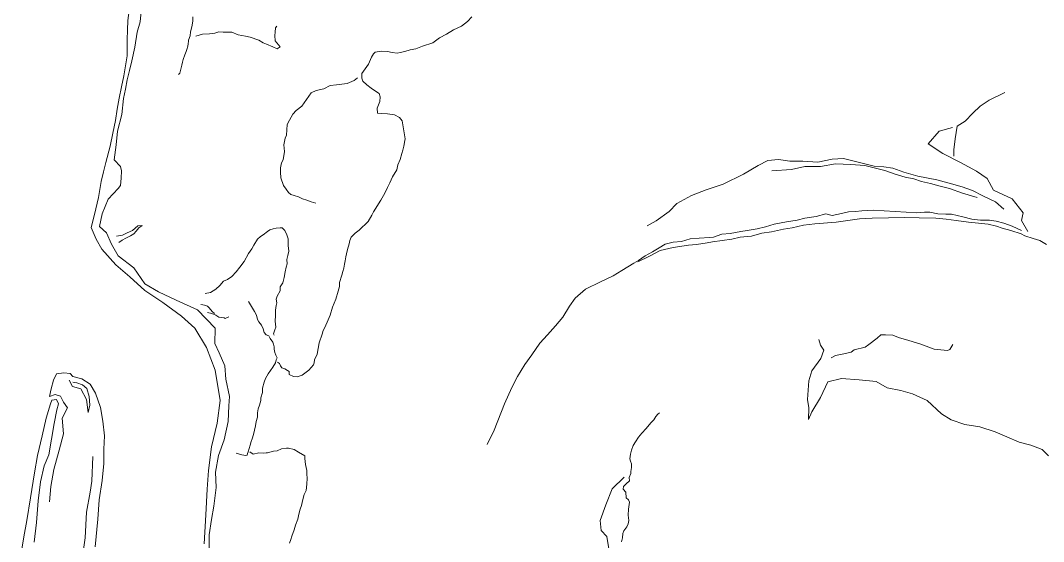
# Model space of a CAD drawing. Extents: x 683321 to 688873, y 7661944 to 7668387.
# Drawn here: x 685595.4 to 685874.5, y 7664964.6 to 7665106.7 of the extents above; entities that cross this region are included whole.
import ezdxf

# ---------------------------------------------------------------- set-up
doc = ezdxf.new("R2010")
doc.units = 0
doc.header["$MEASUREMENT"] = 0
doc.layers.add('01 CRESTA_Line', color=3, linetype='Continuous', lineweight=20)

msp = doc.modelspace()

# ---------------------------------------------------------------- linework, layer by layer
at = {"layer": '01 CRESTA_Line'}
for points in [[(685646.94, 7664961.14, 4155.99), (685646.91, 7664966.43, 4156.4), (685647.5, 7664970.63, 4156.72), (685648.18, 7664974.24, 4157.05), (685648.84, 7664979.34, 4157.38), (685648.64, 7664983.55, 4157.74), (685649.49, 7664988.04, 4158.34), (685650.96, 7664992.38, 4158.7), (685652.09, 7664997.34, 4159.21), (685652.27, 7665001.57, 4159.5), (685652.43, 7665004.16, 4159.85), (685651.46, 7665008.84, 4160.04), (685651.14, 7665012.54, 4159.99), (685649.66, 7665016.1, 4160.3), (685648.48, 7665018.61, 4160.44), (685648.56, 7665022.76, 4160.36), (685643.72, 7665027.77, 4160.41), (685637.92, 7665030.44, 4160.5), (685633.11, 7665032.73, 4160.6), (685629.38, 7665034.87, 4160.86), (685626.34, 7665039.22, 4160.84), (685622.12, 7665042.48, 4160.76), (685620.25, 7665045.68, 4160.7), (685618.92, 7665048.81, 4160.68), (685616.95, 7665050.53, 4160.58), (685617.69, 7665053.99, 4160.64), (685619.34, 7665057.99, 4160.74), (685622.11, 7665060.85, 4160.96), (685622.71, 7665061.67, 4160.89), (685622.87, 7665063.66, 4161.02), (685622.98, 7665065.7, 4161.07), (685622.68, 7665066.89, 4160.94), (685621, 7665068.66, 4160.95), (685621.5, 7665072.8, 4160.93), (685621.92, 7665076.52, 4160.97), (685623.08, 7665081.07, 4161.07), (685623.57, 7665085.42, 4161.1), (685624.05, 7665087.97, 4161.16), (685624.53, 7665090.53, 4161.22), (685625.16, 7665093.1, 4161.26), (685625.79, 7665095.68, 4161.31), (685626.6, 7665099.41, 4161.43), (685627.26, 7665103.49, 4161.67), (685628.06, 7665106.3, 4161.86), (685628.54, 7665111.17, 4162.04)], [(685625.1, 7665109.41, 4162.08), (685624.72, 7665106.69, 4161.98), (685624.63, 7665104.09, 4161.86), (685624.54, 7665101.49, 4161.74), (685624.52, 7665097.09, 4161.57), (685624.08, 7665094.34, 4161.49), (685623.64, 7665091.6, 4161.4), (685622.99, 7665088.58, 4161.31), (685622.34, 7665085.55, 4161.22), (685621.85, 7665082.49, 4161.2), (685621.36, 7665079.43, 4161.18), (685620.62, 7665075.93, 4161.12), (685619.88, 7665072.42, 4161.06), (685618.71, 7665067.99, 4161.11), (685618.09, 7665065.41, 4161.03), (685617.47, 7665062.83, 4160.95), (685616.75, 7665058.42, 4160.73), (685615.63, 7665053.82, 4160.59), (685614.76, 7665050.27, 4160.47), (685616.04, 7665047.07, 4160.51), (685617.61, 7665044.3, 4160.78), (685621.47, 7665040.1, 4160.89), (685625.24, 7665036.76, 4160.82), (685629.32, 7665033.05, 4160.99), (685634.28, 7665029.76, 4160.68), (685639.4, 7665026.05, 4160.53), (685642.98, 7665022.75, 4160.61), (685646.15, 7665017.55, 4160.35), (685648.5, 7665011.33, 4160.14), (685649.86, 7665003.07, 4159.87), (685649.13, 7664996.91, 4159.26), (685647.57, 7664990.4, 4158.58), (685646.72, 7664983.95, 4158.04), (685646.35, 7664978.84, 4157.59), (685645.96, 7664971.87, 4156.83), (685645.51, 7664964.01, 4156.27)], [(685638.52, 7665091.97, 4160.6), (685638.87, 7665092.32, 4160.55), (685639.19, 7665093.42, 4160.64), (685639.41, 7665094.5, 4160.87), (685639.67, 7665095.3, 4160.96), (685639.83, 7665096.09, 4161.18), (685640.29, 7665097.38, 4161.29), (685640.64, 7665098.2, 4161.38), (685640.82, 7665098.75, 4161.65), (685641.04, 7665099.71, 4161.84), (685641.17, 7665100.29, 4162.06), (685641.3, 7665101.03, 4162.29), (685641.24, 7665101.29, 4162.39), (685641.69, 7665102.51, 4162.71), (685641.81, 7665103.65, 4162.93), (685642.18, 7665105, 4163.39), (685642.44, 7665106.55, 4163.58), (685642.43, 7665107.7, 4163.63)], [(685665.58, 7665013.52, 4159.19), (685666.07, 7665013.11, 4158.45), (685666.36, 7665012.54, 4158.13), (685666.73, 7665011.96, 4157.69), (685667.56, 7665011.72, 4157.21), (685668.27, 7665011.21, 4156.6), (685668.69, 7665011, 4156.23), (685668.68, 7665010.12, 4155.83), (685669.93, 7665009.59, 4155.71), (685670.94, 7665009.53, 4155.58), (685672.24, 7665009.97, 4155.32), (685673.37, 7665010.76, 4154.94), (685674.12, 7665011.37, 4154.79), (685675.32, 7665012.82, 4154.5), (685675.51, 7665013.32, 4154.6), (685675.62, 7665014.17, 4154.68), (685676.4, 7665015.71, 4154.61), (685676.92, 7665018.82, 4155.04), (685677.74, 7665021.18, 4155.56), (685678.01, 7665022.16, 4155.23), (685678.41, 7665022.96, 4155.09), (685679.35, 7665025.04, 4155.33), (685679.87, 7665026.31, 4155.32), (685680.57, 7665028.49, 4155.91), (685681.42, 7665030.66, 4155.9), (685682.11, 7665032.84, 4156.13), (685682.41, 7665034.13, 4156.03), (685682.47, 7665035.21, 4156.06), (685683.09, 7665037.28, 4156.31), (685683.39, 7665038.2, 4156.36), (685683.62, 7665039.15, 4156.43), (685683.83, 7665040.24, 4156.46), (685684.02, 7665041.19, 4156.56), (685684.19, 7665042.26, 4156.23), (685684.37, 7665043.03, 4155.98), (685684.65, 7665044.29, 4156.18), (685685.13, 7665045.83, 4156.1), (685685.28, 7665046.69, 4156.23), (685685.6, 7665047.62, 4156.51), (685686.77, 7665048.74, 4156.19), (685687.79, 7665049.53, 4156.31), (685690.26, 7665051.86, 4156.64), (685691.25, 7665053.57, 4156.84), (685691.77, 7665054.49, 4156.94), (685693.76, 7665057.7, 4156.32), (685694.86, 7665059.63, 4156.34), (685695.54, 7665061.16, 4156.24), (685696.16, 7665062.47, 4156.33), (685696.9, 7665064.02, 4156.5), (685698.07, 7665065.98, 4155.96), (685698.33, 7665067.34, 4156.35), (685699, 7665068.83, 4156.28), (685699.48, 7665070.41, 4156.71), (685699.76, 7665071.29, 4156.71), (685700.02, 7665072.44, 4156.83), (685700.29, 7665073.93, 4156.75), (685700.37, 7665074.45, 4156.82), (685699.51, 7665079.3, 4157.13), (685698.79, 7665080.2, 4157.56), (685697.49, 7665080.99, 4157.72), (685695.57, 7665081.23, 4158.73), (685693.87, 7665081.38, 4159.5), (685692.86, 7665081.4, 4160.2), (685692.72, 7665082.77, 4160.35), (685693.42, 7665084.62, 4160.43), (685693.54, 7665085.89, 4160.75), (685693.24, 7665086.75, 4161.18), (685691.76, 7665087.82, 4161.78), (685691.06, 7665088.24, 4162.08), (685689.87, 7665089.15, 4162.58), (685688.84, 7665090.19, 4162.98), (685688.53, 7665090.97, 4163.3), (685688.55, 7665092.24, 4163.6), (685689.47, 7665093.55, 4163.71), (685690.38, 7665094.79, 4163.9), (685691.17, 7665096.66, 4164.12), (685691.71, 7665097.64, 4164.4), (685692.17, 7665098.04, 4164.53), (685693.92, 7665098.31, 4164.62), (685695.54, 7665098.24, 4164.36), (685696.78, 7665097.93, 4163.96), (685698.16, 7665097.76, 4163.63), (685699.02, 7665097.94, 4163.54), (685700.29, 7665098.25, 4163.28), (685701.74, 7665098.68, 4163.1), (685703.29, 7665099, 4162.89), (685705.1, 7665099.69, 4162.97), (685707.93, 7665100.62, 4162.68), (685709.71, 7665101.97, 4162.76), (685711.66, 7665102.96, 4162.73), (685713.59, 7665104.15, 4162.73), (685715.74, 7665105.19, 4162.61), (685717.34, 7665106.39, 4162.66), (685718.53, 7665107.71, 4162.91)], [(685643.31, 7665102.42, 4162.68), (685645.08, 7665102.95, 4163.02), (685647.02, 7665103.09, 4163.04), (685648.49, 7665103.22, 4163.17), (685649.52, 7665103.6, 4163.14), (685650.73, 7665103.55, 4163.69), (685653.09, 7665103.55, 4163.86), (685654.83, 7665102.75, 4164.14), (685656.82, 7665102.45, 4164.55), (685658.05, 7665102.13, 4164.6), (685660.44, 7665101.37, 4164.37), (685661.63, 7665100.64, 4164.45), (685662.55, 7665100.28, 4164.15), (685664.28, 7665099.5, 4163.56), (685665.47, 7665098.98, 4163.73), (685666.28, 7665099.54, 4163.39), (685664.93, 7665101.16, 4164.2), (685664.8, 7665102.61, 4164.87), (685664.92, 7665103.48, 4165.16), (685665.04, 7665104.7, 4165.2), (685665.32, 7665105.11, 4165.18)], [(685676.01, 7665056.84, 4156.79), (685674.71, 7665057.22, 4157.41), (685673.5, 7665057.67, 4157.72), (685672.37, 7665058.04, 4157.82), (685671.29, 7665058.57, 4158.24), (685670.09, 7665058.95, 4158.42), (685669.22, 7665059.23, 4158.68), (685668.5, 7665059.82, 4158.9), (685667.91, 7665060.7, 4158.99), (685667.17, 7665061.73, 4159.22), (685666.47, 7665063.79, 4159.89), (685666.39, 7665065.32, 4160.14), (685666.33, 7665066.51, 4160.29), (685666.67, 7665067.92, 4160.43), (685667.06, 7665068.74, 4160.5), (685667.49, 7665070.93, 4160.78), (685667.24, 7665072.78, 4160.92), (685667.66, 7665074.61, 4161.19), (685667.97, 7665075.42, 4161.19), (685668.14, 7665078.32, 4161.26), (685668.83, 7665079.56, 4161.68), (685669.68, 7665081.19, 4161.72), (685670.63, 7665082.15, 4161.92), (685672.19, 7665083.3, 4162.1), (685674.68, 7665086.94, 4162.65), (685676.13, 7665087.6, 4162.68), (685678.15, 7665088.07, 4162.99), (685679.91, 7665088.94, 4163.43), (685681.61, 7665089.14, 4163.81), (685684.53, 7665089.54, 4163.45), (685686.46, 7665090.31, 4163.1), (685687.39, 7665091.07, 4163.4)], [(685850.05, 7665069.73, 4099.03), (685850.02, 7665071.41, 4099.18), (685850.34, 7665074.47, 4100.22), (685850.89, 7665077.89, 4099.9), (685853.15, 7665079.22, 4099.49), (685855.19, 7665081.39, 4099.32), (685857.22, 7665083.3, 4098.73), (685859.67, 7665084.98, 4098.18), (685863.91, 7665087.04, 4098.05)], [(685849.66, 7665077.55, 4100.22), (685845.98, 7665076.54, 4100.11), (685843.04, 7665073.05, 4099.65), (685847.05, 7665070.45, 4099.55), (685851.87, 7665067.99, 4099.38), (685856.19, 7665065.59, 4099.36), (685859.14, 7665063.59, 4099.67), (685860.84, 7665060.42, 4099.07), (685865.92, 7665058.06, 4098.86), (685868.89, 7665054.22, 4100.09), (685868.44, 7665052.16, 4101.15), (685870.2, 7665049.16, 4101.23)], [(685766.33, 7665050.7, 4110.46), (685768.84, 7665052.05, 4110.15), (685772.36, 7665054.62, 4109.76), (685774.48, 7665056.82, 4109.15), (685778.44, 7665058.97, 4109.03), (685782.5, 7665060.53, 4108.45), (685787.08, 7665062.08, 4108.89), (685792.63, 7665064.81, 4108.38), (685796.69, 7665067.12, 4108.19), (685799.27, 7665068.53, 4107.79), (685802.16, 7665068.77, 4107.31), (685805.28, 7665068.33, 4107.2), (685808.82, 7665068.32, 4106.81), (685812.9, 7665068.04, 4106.33), (685816.87, 7665068.91, 4105.8), (685819.91, 7665069.1, 4104.7), (685823.23, 7665068.22, 4105.04), (685828.27, 7665066.98, 4105.42), (685830.92, 7665066.79, 4104.74), (685833.38, 7665066.44, 4104.69), (685836.35, 7665065.38, 4104.06), (685840.21, 7665064.23, 4103.7), (685845.38, 7665063.26, 4102.88), (685849.39, 7665062.16, 4102.46), (685852.25, 7665061.34, 4102.24), (685855.09, 7665060.33, 4102.01), (685857.96, 7665058.86, 4101.53), (685861.35, 7665057.28, 4100.88), (685863.67, 7665055.25, 4101.2)], [(685856.41, 7665058.41, 4101.76), (685852.34, 7665059.59, 4102.14), (685848.81, 7665060.92, 4102.53), (685845.91, 7665061.64, 4102.88), (685843.67, 7665062.24, 4103.2), (685841.16, 7665062.82, 4103.48), (685839.08, 7665063.49, 4103.77), (685836.77, 7665063.93, 4103.92), (685834.06, 7665064.77, 4104.31), (685831.19, 7665065.76, 4104.51), (685828.68, 7665066.4, 4104.79), (685825.72, 7665067.19, 4105.01), (685821.94, 7665067.46, 4105.3), (685817.71, 7665067.59, 4105.6), (685813.67, 7665066.9, 4106.42), (685809.38, 7665066.92, 4106.36), (685805.78, 7665066.08, 4106.85), (685800.36, 7665065.71, 4107.5)], [(685722.7, 7664991.05, 4116.34), (685724.68, 7664994.94, 4116.31), (685727.5, 7665002.17, 4116.27), (685729.42, 7665006.59, 4116.11), (685731, 7665009.63, 4115.29), (685732.99, 7665012.87, 4115), (685734.94, 7665015.54, 4114.82), (685737.11, 7665018.72, 4115.09), (685739.23, 7665021.01, 4115.51), (685741.35, 7665023.43, 4114.66), (685743.34, 7665025.76, 4114.12), (685745.22, 7665028.78, 4114.02), (685746.75, 7665030.93, 4113.67), (685749.57, 7665033.39, 4113.2), (685753.62, 7665035.45, 4112.96), (685757.08, 7665037.02, 4113.06), (685759.45, 7665038.56, 4113.12), (685762.77, 7665040.51, 4113.24), (685764.04, 7665041.27, 4113.24), (685765.85, 7665042.52, 4112.92), (685767.83, 7665043.64, 4112.79), (685769.63, 7665044.73, 4112.81), (685771.32, 7665045.73, 4112.56), (685773.47, 7665046.27, 4112.21), (685775.76, 7665046.47, 4111.83), (685778.1, 7665047.15, 4111.63), (685780.56, 7665047.37, 4111.26), (685783.33, 7665047.5, 4110.96), (685784.46, 7665047.65, 4110.86), (685786.75, 7665048.45, 4110.5), (685789.04, 7665048.59, 4110.33), (685791.91, 7665049.19, 4110.09), (685793.69, 7665049.41, 4110.01), (685796.39, 7665049.87, 4109.89), (685798.67, 7665050.4, 4109.64), (685800.99, 7665051.19, 4109.25), (685804.36, 7665051.82, 4108.79), (685807.24, 7665052.26, 4108.51), (685809.38, 7665052.75, 4108.31), (685812.48, 7665053.21, 4107.98), (685815.08, 7665053.96, 4107.42), (685816.82, 7665053.53, 4107.36), (685819.34, 7665054.02, 4106.9), (685821.31, 7665054.48, 4106.62), (685823.23, 7665054.63, 4106.49), (685824.96, 7665054.75, 4106.38), (685828.2, 7665054.96, 4105.98), (685831.04, 7665054.8, 4105.72), (685834.03, 7665054.62, 4105.35), (685836.99, 7665054.44, 4105.06), (685839.87, 7665054.28, 4104.75), (685841.98, 7665054.41, 4104.47), (685843.45, 7665054.47, 4104.17), (685845.63, 7665053.96, 4103.96), (685847.84, 7665053.9, 4103.8), (685849.36, 7665053.85, 4103.71), (685852.44, 7665053.14, 4103.21), (685854.92, 7665052.55, 4102.92), (685857.33, 7665052.29, 4102.78), (685859.78, 7665052.24, 4102.45), (685861.57, 7665051.94, 4102.33), (685863.7, 7665051.47, 4102.04), (685865.96, 7665050.57, 4101.85), (685868.48, 7665049.42, 4101.54)], [(685875.28, 7665045.57, 4100.32), (685873.44, 7665046.66, 4100.62), (685871.69, 7665047.26, 4100.92), (685869.42, 7665047.96, 4101.22), (685868.37, 7665048.48, 4101.41), (685865.57, 7665049.47, 4101.6), (685863.16, 7665050.02, 4101.9), (685861.69, 7665050.62, 4102.09), (685859.41, 7665051.12, 4102.44), (685856.74, 7665051.41, 4102.74), (685854.05, 7665051.7, 4102.85), (685850.67, 7665052.11, 4103.48), (685847.95, 7665052.48, 4103.71), (685845.14, 7665052.76, 4104.02), (685840.57, 7665052.85, 4104.66), (685836.56, 7665052.94, 4104.83), (685832.16, 7665052.91, 4105.34), (685827.74, 7665052.83, 4105.96), (685824.31, 7665052.63, 4106.44), (685817.89, 7665051.73, 4107.23), (685812.11, 7665051.28, 4108.03), (685808.99, 7665050.87, 4108.36), (685805.93, 7665050.19, 4108.8), (685803.59, 7665049.75, 4108.98), (685800.28, 7665049.06, 4109.43), (685797.65, 7665048.7, 4109.69), (685794.8, 7665047.89, 4109.95), (685791.77, 7665047.57, 4110.27), (685789.42, 7665047.09, 4110.41), (685786.82, 7665046.71, 4110.78), (685784.22, 7665046.32, 4111.02), (685782.72, 7665046.08, 4111.24), (685779.87, 7665045.57, 4111.38), (685777.62, 7665045.43, 4111.54), (685773.45, 7665044.83, 4112.29), (685769.96, 7665043.95, 4112.75), (685767.02, 7665042.43, 4112.98), (685763.8, 7665040.84, 4113.19)], [(685622.29, 7665046.15, 4161.91), (685623.17, 7665046.8, 4161.73), (685624.14, 7665047.35, 4161.46), (685625.44, 7665047.95, 4160.46), (685626.31, 7665048.5, 4160.17), (685626.97, 7665049.26, 4160.36), (685627.75, 7665050.17, 4160.5), (685628.6, 7665050.82, 4160.11), (685627.48, 7665050.71, 4160.21), (685626.03, 7665049.44, 4160.51), (685624.52, 7665048.81, 4160.87), (685623.26, 7665048.15, 4161.47), (685621.64, 7665047.89, 4161.44)], [(685645.83, 7665032.28, 4158.99), (685647.29, 7665032.56, 4158.93), (685648.76, 7665033.42, 4158.88), (685649.78, 7665034.46, 4158.97), (685650.79, 7665035.59, 4158.96), (685651.92, 7665036.08, 4158.92), (685653.11, 7665036.9, 4158.97), (685654.27, 7665038.19, 4158.92), (685655.24, 7665039.44, 4158.96), (685656.45, 7665040.94, 4159), (685657.62, 7665043.15, 4159.08), (685658.51, 7665044.4, 4159.26), (685659.12, 7665045.44, 4159.07), (685660.07, 7665047.03, 4159.13), (685660.9, 7665047.78, 4159.02), (685661.64, 7665048.26, 4158.96), (685662.83, 7665049.11, 4158.95), (685663.46, 7665049.57, 4158.83), (685664.4, 7665049.86, 4158.66), (685665.16, 7665050.08, 4158.41), (685666.23, 7665050.14, 4158.15), (685666.77, 7665050.14, 4158.14), (685667.52, 7665049.39, 4158.03), (685668.11, 7665048.29, 4158.02), (685668.46, 7665047.16, 4158.09), (685668.48, 7665046.06, 4158.3), (685668.48, 7665045.31, 4158.44), (685668.64, 7665043.76, 4158.59), (685668.4, 7665042.58, 4158.81), (685668.09, 7665041.56, 4159.03), (685668.17, 7665040.35, 4159.07), (685667.91, 7665039.41, 4159), (685667.59, 7665038.13, 4158.86), (685667.39, 7665036.63, 4158.9), (685667.01, 7665035.13, 4158.92), (685666.29, 7665034.05, 4158.32), (685666.25, 7665032.96, 4157.74), (685665.49, 7665031.54, 4157.38), (685665.22, 7665030.7, 4156.89), (685665.33, 7665029.72, 4156.5), (685665.14, 7665028.96, 4156.3), (685665.04, 7665027.69, 4155.96), (685665, 7665026.2, 4155.76), (685664.87, 7665024.73, 4155.54), (685665.02, 7665023.89, 4155.34), (685665.05, 7665023.09, 4155.5), (685664.82, 7665022.32, 4155.52), (685664.47, 7665021.27, 4155.38), (685664.63, 7665020.89, 4155.39)], [(685657.66, 7665030.08, 4158.83), (685658.15, 7665029.17, 4158.82), (685658.73, 7665028.24, 4158.71), (685659.23, 7665027.35, 4158.69), (685659.82, 7665026.32, 4158.74), (685660.1, 7665025.12, 4158.58), (685660.45, 7665024.5, 4158.45), (685661.17, 7665023.58, 4158.54), (685661.62, 7665022.6, 4158.44), (685661.92, 7665021.58, 4158.27), (685662.43, 7665020.99, 4157.81), (685663.21, 7665020.68, 4157.46), (685663.56, 7665020.01, 4157.39), (685664.25, 7665018.99, 4157.43), (685664.47, 7665018.43, 4157.41), (685664.64, 7665017.66, 4157.54), (685664.59, 7665017.08, 4157.57), (685664.79, 7665016.14, 4157.71), (685665.06, 7665015.39, 4157.94), (685665.41, 7665014.69, 4158.48), (685665.17, 7665014.13, 4159.22), (685665, 7665013.35, 4159.52), (685664.24, 7665012.15, 4159.68), (685663.59, 7665011.26, 4159.62), (685662.98, 7665010.34, 4159.67), (685662.26, 7665009.05, 4159.56), (685661.89, 7665008.04, 4159.47), (685661.43, 7665006.43, 4159.34), (685661.42, 7665005.27, 4159.48), (685661.04, 7665003.83, 4159.35), (685660.98, 7665003.07, 4159.24), (685660.62, 7665001.82, 4159.18), (685660.31, 7665000.8, 4159.09), (685660.08, 7664999.73, 4159.17), (685660.07, 7664998.5, 4158.92), (685659.71, 7664997.3, 4158.86), (685659.51, 7664996.2, 4158.84), (685659.3, 7664994.99, 4158.8), (685658.97, 7664993.78, 4158.79), (685658.67, 7664992.59, 4158.66), (685658.36, 7664991.92, 4158.69), (685658.08, 7664990.88, 4158.64), (685657.8, 7664989.96, 4158.67), (685657.56, 7664989.1, 4158.7), (685657.4, 7664988.61, 4158.7), (685657.24, 7664988.17, 4158.5), (685656.86, 7664988.04, 4158.18), (685655.78, 7664988.25, 4157.66), (685654.25, 7664988.68, 4157.69)], [(685648.39, 7665026.79, 4161.02), (685647.68, 7665027.37, 4161.36), (685646.87, 7665028.38, 4161.41), (685646.41, 7665028.81, 4161.35), (685645.66, 7665029.07, 4161.17), (685645.21, 7665029.17, 4161.17), (685644.64, 7665029.2, 4161.03)], [(685646.47, 7665027.06, 4161.73), (685647.67, 7665026.78, 4161.27), (685648.69, 7665026.31, 4161.2), (685649.52, 7665025.8, 4160.93), (685651.01, 7665025.61, 4160.73), (685651.28, 7665025.43, 4160.61), (685652.27, 7665025.92, 4160.32)], [(685813.17, 7665019.66, 4108.34), (685813.69, 7665018.16, 4108.72), (685814.58, 7665016.83, 4108.88), (685813.74, 7665014.52, 4109.4), (685811.25, 7665011.18, 4109.5), (685810.46, 7665008.41, 4110.09), (685810.13, 7665003.32, 4109.85), (685810.51, 7665001.05, 4110.19), (685810.39, 7664997.9, 4109.59), (685811.31, 7664999.94, 4110.33), (685813.65, 7665003.88, 4110.25), (685815.67, 7665008.14, 4110.77), (685819.38, 7665009.1, 4110.92), (685824.2, 7665008.66, 4110.97), (685828.82, 7665008.23, 4110.92), (685831.79, 7665006.51, 4110.99), (685835.57, 7665005.77, 4111.25), (685838.74, 7665004.85, 4111.03), (685842.77, 7665003.1, 4111.23), (685846.61, 7664999.41, 4111.6), (685849.28, 7664997.75, 4112.6), (685853, 7664996.56, 4112.94), (685857.07, 7664995.87, 4112.86), (685861.33, 7664994.53, 4112.59), (685864.49, 7664993.18, 4112.39), (685867.84, 7664991.73, 4112.28), (685871.03, 7664990.84, 4112.57), (685874.13, 7664989.7, 4112.17), (685875.85, 7664988, 4112.46)], [(685849.77, 7665018.38, 4100.83), (685848.97, 7665016.98, 4100.82), (685848.32, 7665016.74, 4100.93), (685844.65, 7665017.08, 4101.8), (685840.98, 7665018.44, 4102.35), (685837.72, 7665019.45, 4103.59), (685834.91, 7665020.27, 4104.25), (685833.4, 7665020.87, 4104.97), (685831.39, 7665020.93, 4105.45), (685830.13, 7665020.97, 4105.97), (685829.12, 7665020.09, 4106.17), (685826.8, 7665018.31, 4106.43), (685825.85, 7665017.64, 4106.7), (685822.85, 7665016.87, 4106.8), (685822.03, 7665016.24, 4107.04), (685820.03, 7665015.77, 4107.62), (685817.74, 7665015.34, 4108.03), (685816.56, 7665014.68, 4108.32)], [(685603.38, 7664975.4, 4157.92), (685603.74, 7664979.57, 4158.06), (685604.5, 7664984.28, 4157.99), (685606.01, 7664989.53, 4158.18), (685607.18, 7664993.99, 4158.36), (685606.85, 7664998.21, 4158.91), (685608.28, 7665001.1, 4158.66), (685607.16, 7665002.58, 4158.85), (685606.32, 7665004.23, 4159.15), (685604.88, 7665004.72, 4159.27), (685603.39, 7665004.15, 4159.21), (685603.81, 7665006.25, 4159.19), (685604.46, 7665008.59, 4159.09), (685605.24, 7665010.34, 4159.1), (685607.3, 7665010.59, 4159.17), (685608.96, 7665010.44, 4159.11), (685609.74, 7665009.63, 4159.76), (685612.19, 7665008.93, 4159.64), (685614.44, 7665007.54, 4159.35), (685615.9, 7665005.06, 4159.19), (685617.22, 7665001.19, 4158.79), (685617.86, 7664997.42, 4158.39), (685618.39, 7664993.46, 4158.25), (685618.19, 7664989.8, 4158.04), (685618.2, 7664985.88, 4157.94), (685617.68, 7664981.23, 4157.72), (685616.87, 7664975.95, 4157.36), (685616.5, 7664970.7, 4157.03), (685615.79, 7664963.16, 4156.5)], [(685608.68, 7665008.6, 4158.99), (685609.67, 7665006.85, 4158.99), (685611.94, 7665006.26, 4158.68), (685613.49, 7665003.36, 4158.64), (685613.91, 7664999.79, 4158.5), (685614.38, 7665001.77, 4158.77), (685614.19, 7665004.2, 4159), (685613.53, 7665006.38, 4159.38), (685612.39, 7665007.3, 4159.45), (685610.84, 7665007.92, 4159.57), (685609.7, 7665008.07, 4159.67)], [(685599.16, 7664964.44, 4159.82), (685599.83, 7664969.82, 4159.77), (685600.24, 7664975.74, 4159.9), (685600.91, 7664980.88, 4160.05), (685601.94, 7664985.26, 4159.84), (685603.15, 7664988.26, 4159.94), (685603.92, 7664992.53, 4159.99), (685604.61, 7664996.81, 4159.92), (685605.37, 7665000.49, 4160.07), (685605.77, 7665002.15, 4159.75), (685605.26, 7665003.3, 4159.84), (685603.97, 7665003.16, 4159.93), (685603.62, 7665002.13, 4160.08), (685602.46, 7664998.23, 4160.09), (685601.33, 7664993.43, 4160.09), (685600.11, 7664988.07, 4160), (685599.24, 7664983.37, 4159.97), (685598.18, 7664976.54, 4159.92), (685597.13, 7664970.37, 4159.89), (685596.36, 7664965.88, 4159.88), (685595.43, 7664960.38, 4159.89)], [(685769.72, 7664999.72, 4112), (685769.24, 7664999.31, 4112.4), (685768.73, 7664998.7, 4112.75), (685768.2, 7664997.8, 4112.97), (685767.4, 7664996.93, 4113.46), (685766.08, 7664995.39, 4113.78), (685764.94, 7664994.14, 4114.16), (685764.04, 7664993.03, 4114.4), (685763.19, 7664991.81, 4114.44), (685762.54, 7664990.78, 4114.79), (685762.13, 7664989.49, 4114.72), (685761.78, 7664988.45, 4114.9), (685761.61, 7664987.11, 4115.23), (685761.87, 7664986.49, 4115.19), (685762.12, 7664985.76, 4115.3), (685762.12, 7664984.77, 4115.81), (685761.95, 7664983.73, 4116.32), (685761.91, 7664983.2, 4116.53), (685761.49, 7664982.02, 4116.33), (685761.53, 7664981.12, 4116.31), (685760.67, 7664980.36, 4116.58), (685759.96, 7664979.59, 4116.67), (685759.8, 7664978.92, 4116.66), (685760.58, 7664978.05, 4116.78), (685760.67, 7664976.56, 4116.77), (685761.3, 7664975.95, 4116.92), (685761.53, 7664975.38, 4116.94), (685761.3, 7664973.41, 4117.21), (685761.2, 7664971.78, 4117.31), (685761.38, 7664970.31, 4117.3), (685761.22, 7664969.41, 4117.77), (685760.81, 7664968.63, 4117.97), (685760.02, 7664967.52, 4118.25), (685759.71, 7664966.79, 4118.52), (685759.61, 7664965.59, 4118.97), (685759.35, 7664964.54, 4119.31)], [(685658.04, 7664989.05, 4158.68), (685658.92, 7664988.46, 4157.15), (685660.46, 7664988.75, 4157.13), (685661.62, 7664988.74, 4156.46), (685662.49, 7664988.81, 4155.66), (685662.79, 7664988.81, 4155.43), (685664.41, 7664989.22, 4154.26), (685665.48, 7664989.35, 4154.02), (685666.67, 7664989.92, 4153.04), (685668.04, 7664990.05, 4151.92), (685668.56, 7664990.05, 4151.65), (685670.07, 7664989.67, 4150.4), (685671.3, 7664989.01, 4150.73), (685672.96, 7664987.98, 4150.47), (685673, 7664987.22, 4150.27), (685673.15, 7664985.58, 4149.51), (685673.53, 7664983.97, 4149.59), (685673.54, 7664982.93, 4149.6), (685673.62, 7664981.85, 4149.72), (685673.57, 7664980.23, 4149.19), (685673.4, 7664978.48, 4149.03), (685672.86, 7664977.43, 4149.29), (685672.49, 7664976.03, 4149), (685672.07, 7664974.43, 4148.99), (685671.72, 7664973.41, 4148.99), (685671.32, 7664972.11, 4149.07), (685671.08, 7664970.73, 4148.81), (685670.46, 7664969.04, 4149.05), (685670.11, 7664967.79, 4149.07), (685669.46, 7664966.08, 4149.23), (685669.18, 7664965.16, 4149.32), (685668.8, 7664964.19, 4149.37)], [(685612.34, 7664960.53, 4156.24), (685613.12, 7664965.62, 4156.62), (685613.41, 7664972.61, 4157.06), (685614.46, 7664978.08, 4157.43), (685614.9, 7664981.03, 4157.82), (685615.18, 7664987.78, 4158.06)], [(685760.07, 7664982.13, 4116.94), (685756.86, 7664978.93, 4117.62), (685755.11, 7664974.6, 4117.97), (685753.53, 7664970.36, 4117.42), (685753.78, 7664967.58, 4117.53), (685755.38, 7664965.94, 4118.27), (685756.1, 7664961.48, 4118.94)]]:
    msp.add_polyline3d(points, dxfattribs=at)

doc.saveas('drawing.dxf')
